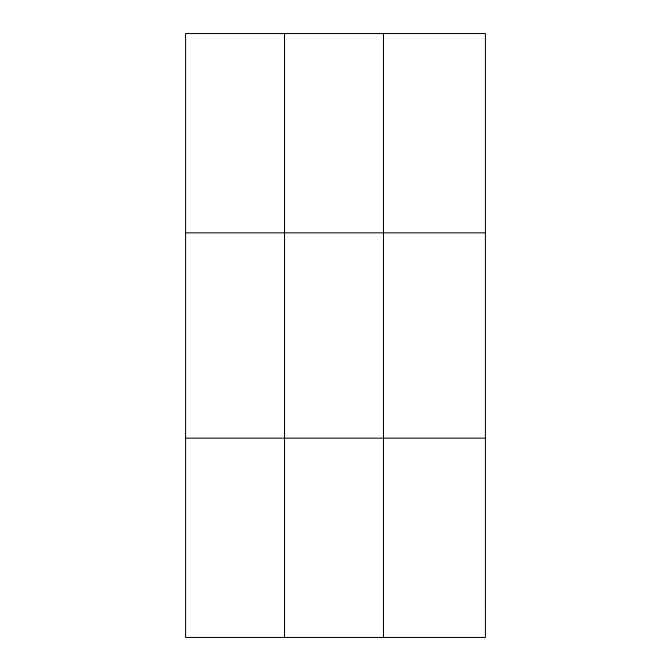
<?xml version="1.0" encoding="UTF-8"?>
<svg xmlns="http://www.w3.org/2000/svg" width="671" height="671" viewBox="0 0 671 671"><rect width="100%" height="100%" fill="white"/><g stroke="black" fill="none" stroke-linecap="round" stroke-linejoin="round"><path stroke-width="1.01" d="M284.529 33.55L284.529 637.45M383.476 33.55L383.476 637.45M185.59 232.837L485.41 232.837M185.59 438.163L485.41 438.163M485.41 604.236L485.41 637.45L185.59 637.45L185.59 33.55L485.41 33.55L485.41 604.236"/></g></svg>
